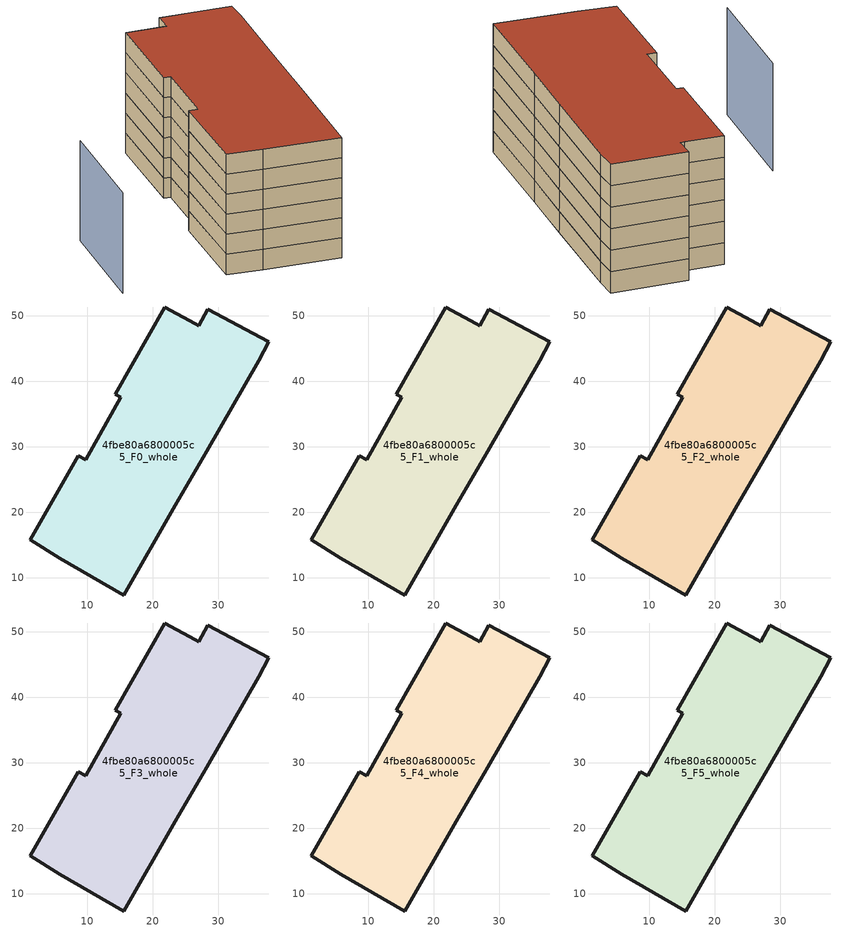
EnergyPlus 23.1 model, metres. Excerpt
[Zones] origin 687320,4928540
4fbe80a6800005c5_F0_whole
 floor ground (EU_floor_Construction): 37.66,46.02 36.19,43.14 28.21,29.33 23.43,21.05 15.52,7.37 5.78,13 1.29,15.77 8.57,28.66 9.72,28.01 15.12,37.57 14.27,38.05 21.77,51.34 26.44,48.78 26.98,48.47 28.34,51.02 z0
 wall outside (EU_wall_Construction): 26.44,48.78 21.77,51.34 14.27,38.05 15.12,37.57 9.72,28.01 8.57,28.66 1.29,15.77 5.78,13 15.52,7.37 23.43,21.05 28.21,29.33 36.19,43.14 37.66,46.02 28.34,51.02 26.98,48.47 26.44,48.78 z0:3
4fbe80a6800005c5_F1_whole
 floor to 4fbe80a6800005c5_F0_whole (EU_floor_Construction): 37.66,46.02 36.19,43.14 28.21,29.33 23.43,21.05 15.52,7.37 5.78,13 1.29,15.77 8.57,28.66 9.72,28.01 15.12,37.57 14.27,38.05 21.77,51.34 26.44,48.78 26.98,48.47 28.34,51.02 z3
 wall outside (EU_wall_Construction): 26.44,48.78 21.77,51.34 14.27,38.05 15.12,37.57 9.72,28.01 8.57,28.66 1.29,15.77 5.78,13 15.52,7.37 23.43,21.05 28.21,29.33 36.19,43.14 37.66,46.02 28.34,51.02 26.98,48.47 26.44,48.78 z3:6
4fbe80a6800005c5_F2_whole
 floor to 4fbe80a6800005c5_F1_whole (EU_floor_Construction): 37.66,46.02 36.19,43.14 28.21,29.33 23.43,21.05 15.52,7.37 5.78,13 1.29,15.77 8.57,28.66 9.72,28.01 15.12,37.57 14.27,38.05 21.77,51.34 26.44,48.78 26.98,48.47 28.34,51.02 z6
 wall outside (EU_wall_Construction): 26.44,48.78 21.77,51.34 14.27,38.05 15.12,37.57 9.72,28.01 8.57,28.66 1.29,15.77 5.78,13 15.52,7.37 23.43,21.05 28.21,29.33 36.19,43.14 37.66,46.02 28.34,51.02 26.98,48.47 26.44,48.78 z6:9
4fbe80a6800005c5_F3_whole
 floor to 4fbe80a6800005c5_F2_whole (EU_floor_Construction): 37.66,46.02 36.19,43.14 28.21,29.33 23.43,21.05 15.52,7.37 5.78,13 1.29,15.77 8.57,28.66 9.72,28.01 15.12,37.57 14.27,38.05 21.77,51.34 26.44,48.78 26.98,48.47 28.34,51.02 z9
 wall outside (EU_wall_Construction): 26.44,48.78 21.77,51.34 14.27,38.05 15.12,37.57 9.72,28.01 8.57,28.66 1.29,15.77 5.78,13 15.52,7.37 23.43,21.05 28.21,29.33 36.19,43.14 37.66,46.02 28.34,51.02 26.98,48.47 26.44,48.78 z9:12
4fbe80a6800005c5_F4_whole
 floor to 4fbe80a6800005c5_F3_whole (EU_floor_Construction): 37.66,46.02 36.19,43.14 28.21,29.33 23.43,21.05 15.52,7.37 5.78,13 1.29,15.77 8.57,28.66 9.72,28.01 15.12,37.57 14.27,38.05 21.77,51.34 26.44,48.78 26.98,48.47 28.34,51.02 z12
 wall outside (EU_wall_Construction): 26.44,48.78 21.77,51.34 14.27,38.05 15.12,37.57 9.72,28.01 8.57,28.66 1.29,15.77 5.78,13 15.52,7.37 23.43,21.05 28.21,29.33 36.19,43.14 37.66,46.02 28.34,51.02 26.98,48.47 26.44,48.78 z12:15
4fbe80a6800005c5_F5_whole
 floor to 4fbe80a6800005c5_F4_whole (EU_floor_Construction): 37.66,46.02 36.19,43.14 28.21,29.33 23.43,21.05 15.52,7.37 5.78,13 1.29,15.77 8.57,28.66 9.72,28.01 15.12,37.57 14.27,38.05 21.77,51.34 26.44,48.78 26.98,48.47 28.34,51.02 z15
 wall outside (EU_wall_Construction): 26.44,48.78 21.77,51.34 14.27,38.05 15.12,37.57 9.72,28.01 8.57,28.66 1.29,15.77 5.78,13 15.52,7.37 23.43,21.05 28.21,29.33 36.19,43.14 37.66,46.02 28.34,51.02 26.98,48.47 26.44,48.78 z15:18
 roof outside (EU_roof_Construction): 23.43,21.05 28.21,29.33 36.19,43.14 37.66,46.02 28.34,51.02 26.98,48.47 26.44,48.78 21.77,51.34 14.27,38.05 15.12,37.57 9.72,28.01 8.57,28.66 1.29,15.77 5.78,13 15.52,7.37 z18
shading: -3.45,37.71 -12.29,22.52 z0:15
[Building]
EU S2 Campaign: North Axis=0; Terrain=City; Solar Distribution=FullExterior
[Site:Location]
Bologna: Latitude=44.5; Longitude=11.25; Time Zone=1; Elevation=37
[SizingPeriod:WeatherFileDays]
AnnualSizingPeriod: Begin Month=1; Begin Day of Month=1; End Month=12; End Day of Month=31; Day of Week for Start Day=Monday; Use Weather File Daylight Saving Period=No; Use Weather File Rain and Snow Indicators=No
[MATERIAL]
EU_InternalMass_Material: Roughness=MediumRough; Thickness=0.1; Conductivity=1; Density=1800; Specific Heat=900; Thermal Absorptance=0.9; Solar Absorptance=0.7; Visible Absorptance=0.7
[MATERIAL:NOMASS] Roughness=MediumRough; Thermal Absorptance=0.9; Solar Absorptance=0.7; Visible Absorptance=0.7
Name | Thermal Resistance
EU_wall_NoMass | 0.905828
EU_roof_NoMass | 0.37593
EU_floor_NoMass | 0.67114
[CONSTRUCTION]
EU_wall_Construction: EU_wall_NoMass
EU_roof_Construction: EU_roof_NoMass
EU_floor_Construction: EU_floor_NoMass
EU_InternalMass_Construction: EU_InternalMass_Material
[ZONE] Type=1; Multiplier=1; Ceiling Height=autocalculate; Floor Area=autocalculate; Part of Total Floor Area=Yes
Name | Volume
4fbe80a6800005c5_F0_whole | 2109
4fbe80a6800005c5_F1_whole; 4fbe80a6800005c5_F2_whole; 4fbe80a6800005c5_F3_whole; 4fbe80a6800005c5_F4_whole; 4fbe80a6800005c5_F5_whole | 2109.01
[INTERNALMASS] Construction=EU_InternalMass_Construction; Surface Area=703.002
Name | Zone or ZoneList
4fbe80a6800005c5_F0_whole_EU_InternalMass | 4fbe80a6800005c5_F0_whole
4fbe80a6800005c5_F1_whole_EU_InternalMass | 4fbe80a6800005c5_F1_whole
4fbe80a6800005c5_F2_whole_EU_InternalMass | 4fbe80a6800005c5_F2_whole
4fbe80a6800005c5_F3_whole_EU_InternalMass | 4fbe80a6800005c5_F3_whole
4fbe80a6800005c5_F4_whole_EU_InternalMass | 4fbe80a6800005c5_F4_whole
4fbe80a6800005c5_F5_whole_EU_InternalMass | 4fbe80a6800005c5_F5_whole
[OTHEREQUIPMENT] Fuel Type=Electricity; Design Level Calculation Method=Watts/Area; Power per Zone Floor Area=1; Fraction Latent=0; Fraction Radiant=0; Fraction Lost=0; Carbon Dioxide Generation Rate=0; EndUse Subcategory=EU_Step8_InternalGains
Name | Zone or ZoneList or Space or SpaceList | Schedule
EU_Step8_InternalGain_4fbe80a6800005c5_F0_whole_f000 | 4fbe80a6800005c5_F0_whole | EU_Step8_GainSchedule_4fbe80a6800005c5_F0_whole_f000
EU_Step8_InternalGain_4fbe80a6800005c5_F1_whole_f000 | 4fbe80a6800005c5_F1_whole | EU_Step8_GainSchedule_4fbe80a6800005c5_F1_whole_f000
EU_Step8_InternalGain_4fbe80a6800005c5_F2_whole_f000 | 4fbe80a6800005c5_F2_whole | EU_Step8_GainSchedule_4fbe80a6800005c5_F2_whole_f000
EU_Step8_InternalGain_4fbe80a6800005c5_F3_whole_f000 | 4fbe80a6800005c5_F3_whole | EU_Step8_GainSchedule_4fbe80a6800005c5_F3_whole_f000
EU_Step8_InternalGain_4fbe80a6800005c5_F4_whole_f000 | 4fbe80a6800005c5_F4_whole | EU_Step8_GainSchedule_4fbe80a6800005c5_F4_whole_f000
EU_Step8_InternalGain_4fbe80a6800005c5_F5_whole_f000 | 4fbe80a6800005c5_F5_whole | EU_Step8_GainSchedule_4fbe80a6800005c5_F5_whole_f000
[ZONEVENTILATION:DESIGNFLOWRATE] Schedule=EU_AlwaysOn; Design Flow Rate Calculation Method=AirChanges/Hour; Air Changes per Hour=0.73129; Ventilation Type=Natural; Fan Pressure Rise=0; Fan Total Efficiency=1; Constant Term Coefficient=1; Temperature Term Coefficient=0; Velocity Term Coefficient=0; Velocity Squared Term Coefficient=0; Minimum Indoor Temperature=-100; Maximum Indoor Temperature=100; Delta Temperature=-100; Minimum Outdoor Temperature=-100; Maximum Outdoor Temperature=100; Maximum Wind Speed=40
Name | Zone or ZoneList or Space or SpaceList
EU_ConstantAir_4fbe80a6800005c5_F0_whole | 4fbe80a6800005c5_F0_whole
EU_ConstantAir_4fbe80a6800005c5_F1_whole | 4fbe80a6800005c5_F1_whole
EU_ConstantAir_4fbe80a6800005c5_F2_whole | 4fbe80a6800005c5_F2_whole
EU_ConstantAir_4fbe80a6800005c5_F3_whole | 4fbe80a6800005c5_F3_whole
EU_ConstantAir_4fbe80a6800005c5_F4_whole | 4fbe80a6800005c5_F4_whole
EU_ConstantAir_4fbe80a6800005c5_F5_whole | 4fbe80a6800005c5_F5_whole
[HVACTEMPLATE:THERMOSTAT] Constant Heating Setpoint=20; Constant Cooling Setpoint=50
EU_HeatOnly_4fbe80a6800005c5_F0_whole; EU_HeatOnly_4fbe80a6800005c5_F1_whole; EU_HeatOnly_4fbe80a6800005c5_F2_whole; EU_HeatOnly_4fbe80a6800005c5_F3_whole; EU_HeatOnly_4fbe80a6800005c5_F4_whole; EU_HeatOnly_4fbe80a6800005c5_F5_whole
[HVACTEMPLATE:ZONE:IDEALLOADSAIRSYSTEM] System Availability Schedule=EU_AlwaysOn; Maximum Heating Supply Air Temperature=50; Minimum Cooling Supply Air Temperature=13; Maximum Heating Supply Air Humidity Ratio=0.0156; Minimum Cooling Supply Air Humidity Ratio=0.0077; Heating Limit=NoLimit; Cooling Limit=NoLimit; Heating Availability Schedule=EU_AlwaysOn; Cooling Availability Schedule=EU_CoolingOff; Dehumidification Control Type=ConstantSensibleHeatRatio; Cooling Sensible Heat Ratio=0.7; Dehumidification Setpoint=60; Humidification Control Type=None; Humidification Setpoint=30; Outdoor Air Method=None; Outdoor Air Flow Rate per Person=0.00944; Outdoor Air Flow Rate per Zone Floor Area=0; Outdoor Air Flow Rate per Zone=0; Demand Controlled Ventilation Type=None; Outdoor Air Economizer Type=NoEconomizer; Heat Recovery Type=None; Sensible Heat Recovery Effectiveness=0.7; Latent Heat Recovery Effectiveness=0.65
Name | Template Thermostat
4fbe80a6800005c5_F0_whole | EU_HeatOnly_4fbe80a6800005c5_F0_whole
4fbe80a6800005c5_F1_whole | EU_HeatOnly_4fbe80a6800005c5_F1_whole
4fbe80a6800005c5_F2_whole | EU_HeatOnly_4fbe80a6800005c5_F2_whole
4fbe80a6800005c5_F3_whole | EU_HeatOnly_4fbe80a6800005c5_F3_whole
4fbe80a6800005c5_F4_whole | EU_HeatOnly_4fbe80a6800005c5_F4_whole
4fbe80a6800005c5_F5_whole | EU_HeatOnly_4fbe80a6800005c5_F5_whole
[SIZING:ZONE] Zone Cooling Design Supply Air Temperature Input Method=SupplyAirTemperature; Zone Cooling Design Supply Air Temperature=13; Zone Heating Design Supply Air Temperature Input Method=SupplyAirTemperature; Zone Heating Design Supply Air Temperature=50; Zone Cooling Design Supply Air Humidity Ratio=0.008; Zone Heating Design Supply Air Humidity Ratio=0.008; Cooling Design Air Flow Method=DesignDay; Cooling Design Air Flow Rate=0; Cooling Minimum Air Flow per Zone Floor Area=0.000762; Cooling Minimum Air Flow=0; Cooling Minimum Air Flow Fraction=0.2; Heating Design Air Flow Method=DesignDay; Heating Design Air Flow Rate=0; Heating Maximum Air Flow per Zone Floor Area=0.002032; Heating Maximum Air Flow=0.141576; Heating Maximum Air Flow Fraction=0.3; Account for Dedicated Outdoor Air System=No; Dedicated Outdoor Air System Control Strategy=NeutralSupplyAir; Dedicated Outdoor Air Low Setpoint Temperature for Design=autosize; Dedicated Outdoor Air High Setpoint Temperature for Design=autosize; Zone Load Sizing Method=Sensible Load Only No Latent Load; Zone Latent Cooling Design Supply Air Humidity Ratio Input Method=HumidityRatioDifference; Zone Cooling Design Supply Air Humidity Ratio Difference=0.005; Zone Latent Heating Design Supply Air Humidity Ratio Input Method=HumidityRatioDifference; Zone Humidification Design Supply Air Humidity Ratio Difference=0.005
4fbe80a6800005c5_F0_whole; 4fbe80a6800005c5_F1_whole; 4fbe80a6800005c5_F2_whole; 4fbe80a6800005c5_F3_whole; 4fbe80a6800005c5_F4_whole; 4fbe80a6800005c5_F5_whole
[SCHEDULE:CONSTANT]
Name | Hourly Value
EU_AlwaysOn | 1
EU_CoolingOff | 0
[SCHEDULE:FILE] Column Number=1; Rows to Skip at Top=0; Number of Hours of Data=8760; Column Separator=Comma; Interpolate to Timestep=No; Minutes per Item=60; Adjust Schedule for Daylight Savings=Yes
Name | File
EU_Step8_GainSchedule_4fbe80a6800005c5_F0_whole_f000 | ../../schedules/4fbe80a6800005c5/4fbe80a6800005c5_F0_whole_f000_gain.csv
EU_Step8_GainSchedule_4fbe80a6800005c5_F1_whole_f000 | ../../schedules/4fbe80a6800005c5/4fbe80a6800005c5_F1_whole_f000_gain.csv
EU_Step8_GainSchedule_4fbe80a6800005c5_F2_whole_f000 | ../../schedules/4fbe80a6800005c5/4fbe80a6800005c5_F2_whole_f000_gain.csv
EU_Step8_GainSchedule_4fbe80a6800005c5_F3_whole_f000 | ../../schedules/4fbe80a6800005c5/4fbe80a6800005c5_F3_whole_f000_gain.csv
EU_Step8_GainSchedule_4fbe80a6800005c5_F4_whole_f000 | ../../schedules/4fbe80a6800005c5/4fbe80a6800005c5_F4_whole_f000_gain.csv
EU_Step8_GainSchedule_4fbe80a6800005c5_F5_whole_f000 | ../../schedules/4fbe80a6800005c5/4fbe80a6800005c5_F5_whole_f000_gain.csv
